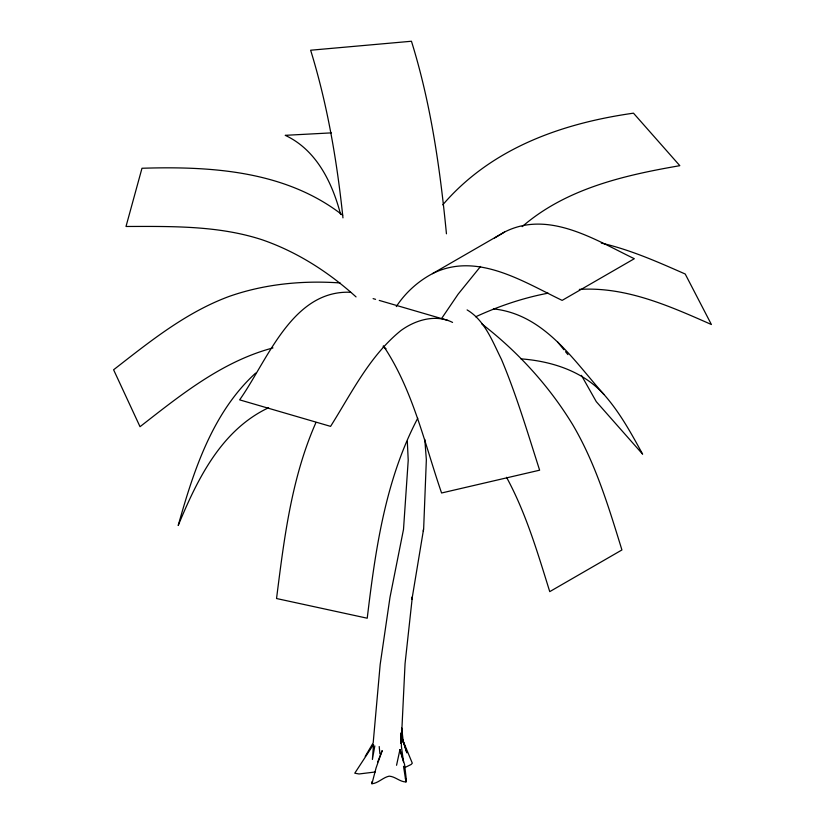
<?xml version="1.0" encoding="UTF-8"?>
<svg xmlns="http://www.w3.org/2000/svg" width="825" height="825" viewBox="0 0 825 825"><rect width="100%" height="100%" fill="white"/><g stroke="black" fill="none" stroke-linecap="round" stroke-linejoin="round"><path stroke-width="1.24" d="M401.074 743.139L401.136 733.373L401.445 746.666L403.477 761.887L399.95 749.605L396.557 765.28M401.115 743.191L401.373 732.445L400.909 743.139M412.387 596.527L405.054 663.661L401.888 729.125L402.414 742.036L401.723 728.011L403.147 740.85L406.89 752.874L402.445 739.303L412.304 763.197L411.149 764.476L404.92 767.518M423.277 531.145L423.524 529.485M412.242 597.382L411.964 599.218L423.658 528.722L426.35 459.7L424.793 439.436M374.818 745.924L372.395 759.464L373.539 744.459L354.771 773.2L359.019 773.974L375.231 771.983M371.9 781.77L371.931 783.75C378.386 783.152 382.903 777.449 389.194 776.16C395.299 776.521 399.857 781.914 405.972 781.935L406.364 780.038L404.57 764.455L399.95 749.605M371.931 783.75L376.066 767.941L382.192 750.616L377.716 761.918M315.985 422.452C291.39 477.984 284.12 538.849 276.54 598.527L367.228 618.214C375.416 549.842 385.244 479.933 417.759 418.203M365.217 756.391L373.189 742.861L380.17 664.507L389.998 597.29L403.507 529.403L408.22 460.309L407.313 441.293M441.736 318.306L458.133 294.154L480.583 266.434M396.309 306.57C405.333 292.782 417.893 281.387 432.455 273.653L504.632 231.98C548.708 209.736 594.949 239.766 634.322 258.71L562.145 300.382C522.761 281.438 476.53 251.408 432.455 273.653M442.767 204.827C491.318 148.232 561.65 123.348 633.476 113.169L679.821 165.681C624.061 175.312 566.105 188.585 522.204 226.627M255.647 373.106C212.489 412.448 193.535 470.972 178.21 525.484C197.309 479.428 221.121 430.155 268.61 407.725M494.618 237.971L504.632 231.98M475.705 316.779C498.795 306.147 523.091 297.907 548.089 293.174M272.972 347.923C222.214 361.36 180.654 395.02 140.023 426.7L113.602 369.775C149.603 341.756 185.873 312.397 229.154 296.423C264.598 283.965 302.713 280.314 340.075 282.944M331.351 132.877L285.223 135.331C316.501 149.933 332.279 182.686 340.632 214.51M579.315 289.41C625.969 286.461 669.694 306.137 711.398 324.514L685.214 274.013C657.917 262.01 630.465 249.758 601.291 243.086M350.604 292.267C292.163 289.833 267.682 360.226 239.642 399.857L330.577 426.37C351.636 392.958 369.641 355.843 400.898 330.567C415.377 319.956 435.672 313.871 452.564 322.41M520.967 358.854C551.502 361.164 582.966 371.095 603.962 394.484C619.781 412.335 631.259 433.352 642.623 454.162L596.279 401.651L581.429 375.354M493.412 308.88C544.17 314.315 573.014 359.648 603.962 394.484M373.117 298.619L375.571 299.341M379.252 300.413L448.078 320.482M467.115 309.911C484.883 320.461 492.597 341.725 501.445 359.36C516.605 395.412 527.701 432.981 539.632 470.188L441.581 492.989C424.442 443.242 413.005 390.039 383.357 345.788M383.099 346.748L386.048 348.728M342.684 215.212C285.79 170.765 211.303 166.093 141.983 168.259L126.008 226.473C171.517 226.39 218.099 225.442 261.886 239.693C296.918 251.718 328.68 272.116 356.049 296.907M481.779 323.874C517.78 351.625 549.017 385.811 572.684 424.658C595.64 463.547 608.675 507.076 621.926 549.955L549.749 591.628C537.622 552.75 526.061 513.253 506.54 477.304M557.618 341.983L563.96 349.759M565.538 351.708L567.92 354.626M405.405 778.284L406.364 780.038M403.518 766.291L405.972 781.935M342.963 217.862C337.023 161.184 327.473 104.754 310.633 50.222L411.448 41.25C430.939 103.764 440.107 168.805 446.449 233.805M379.211 746.542L379.882 753.813"/></g></svg>
